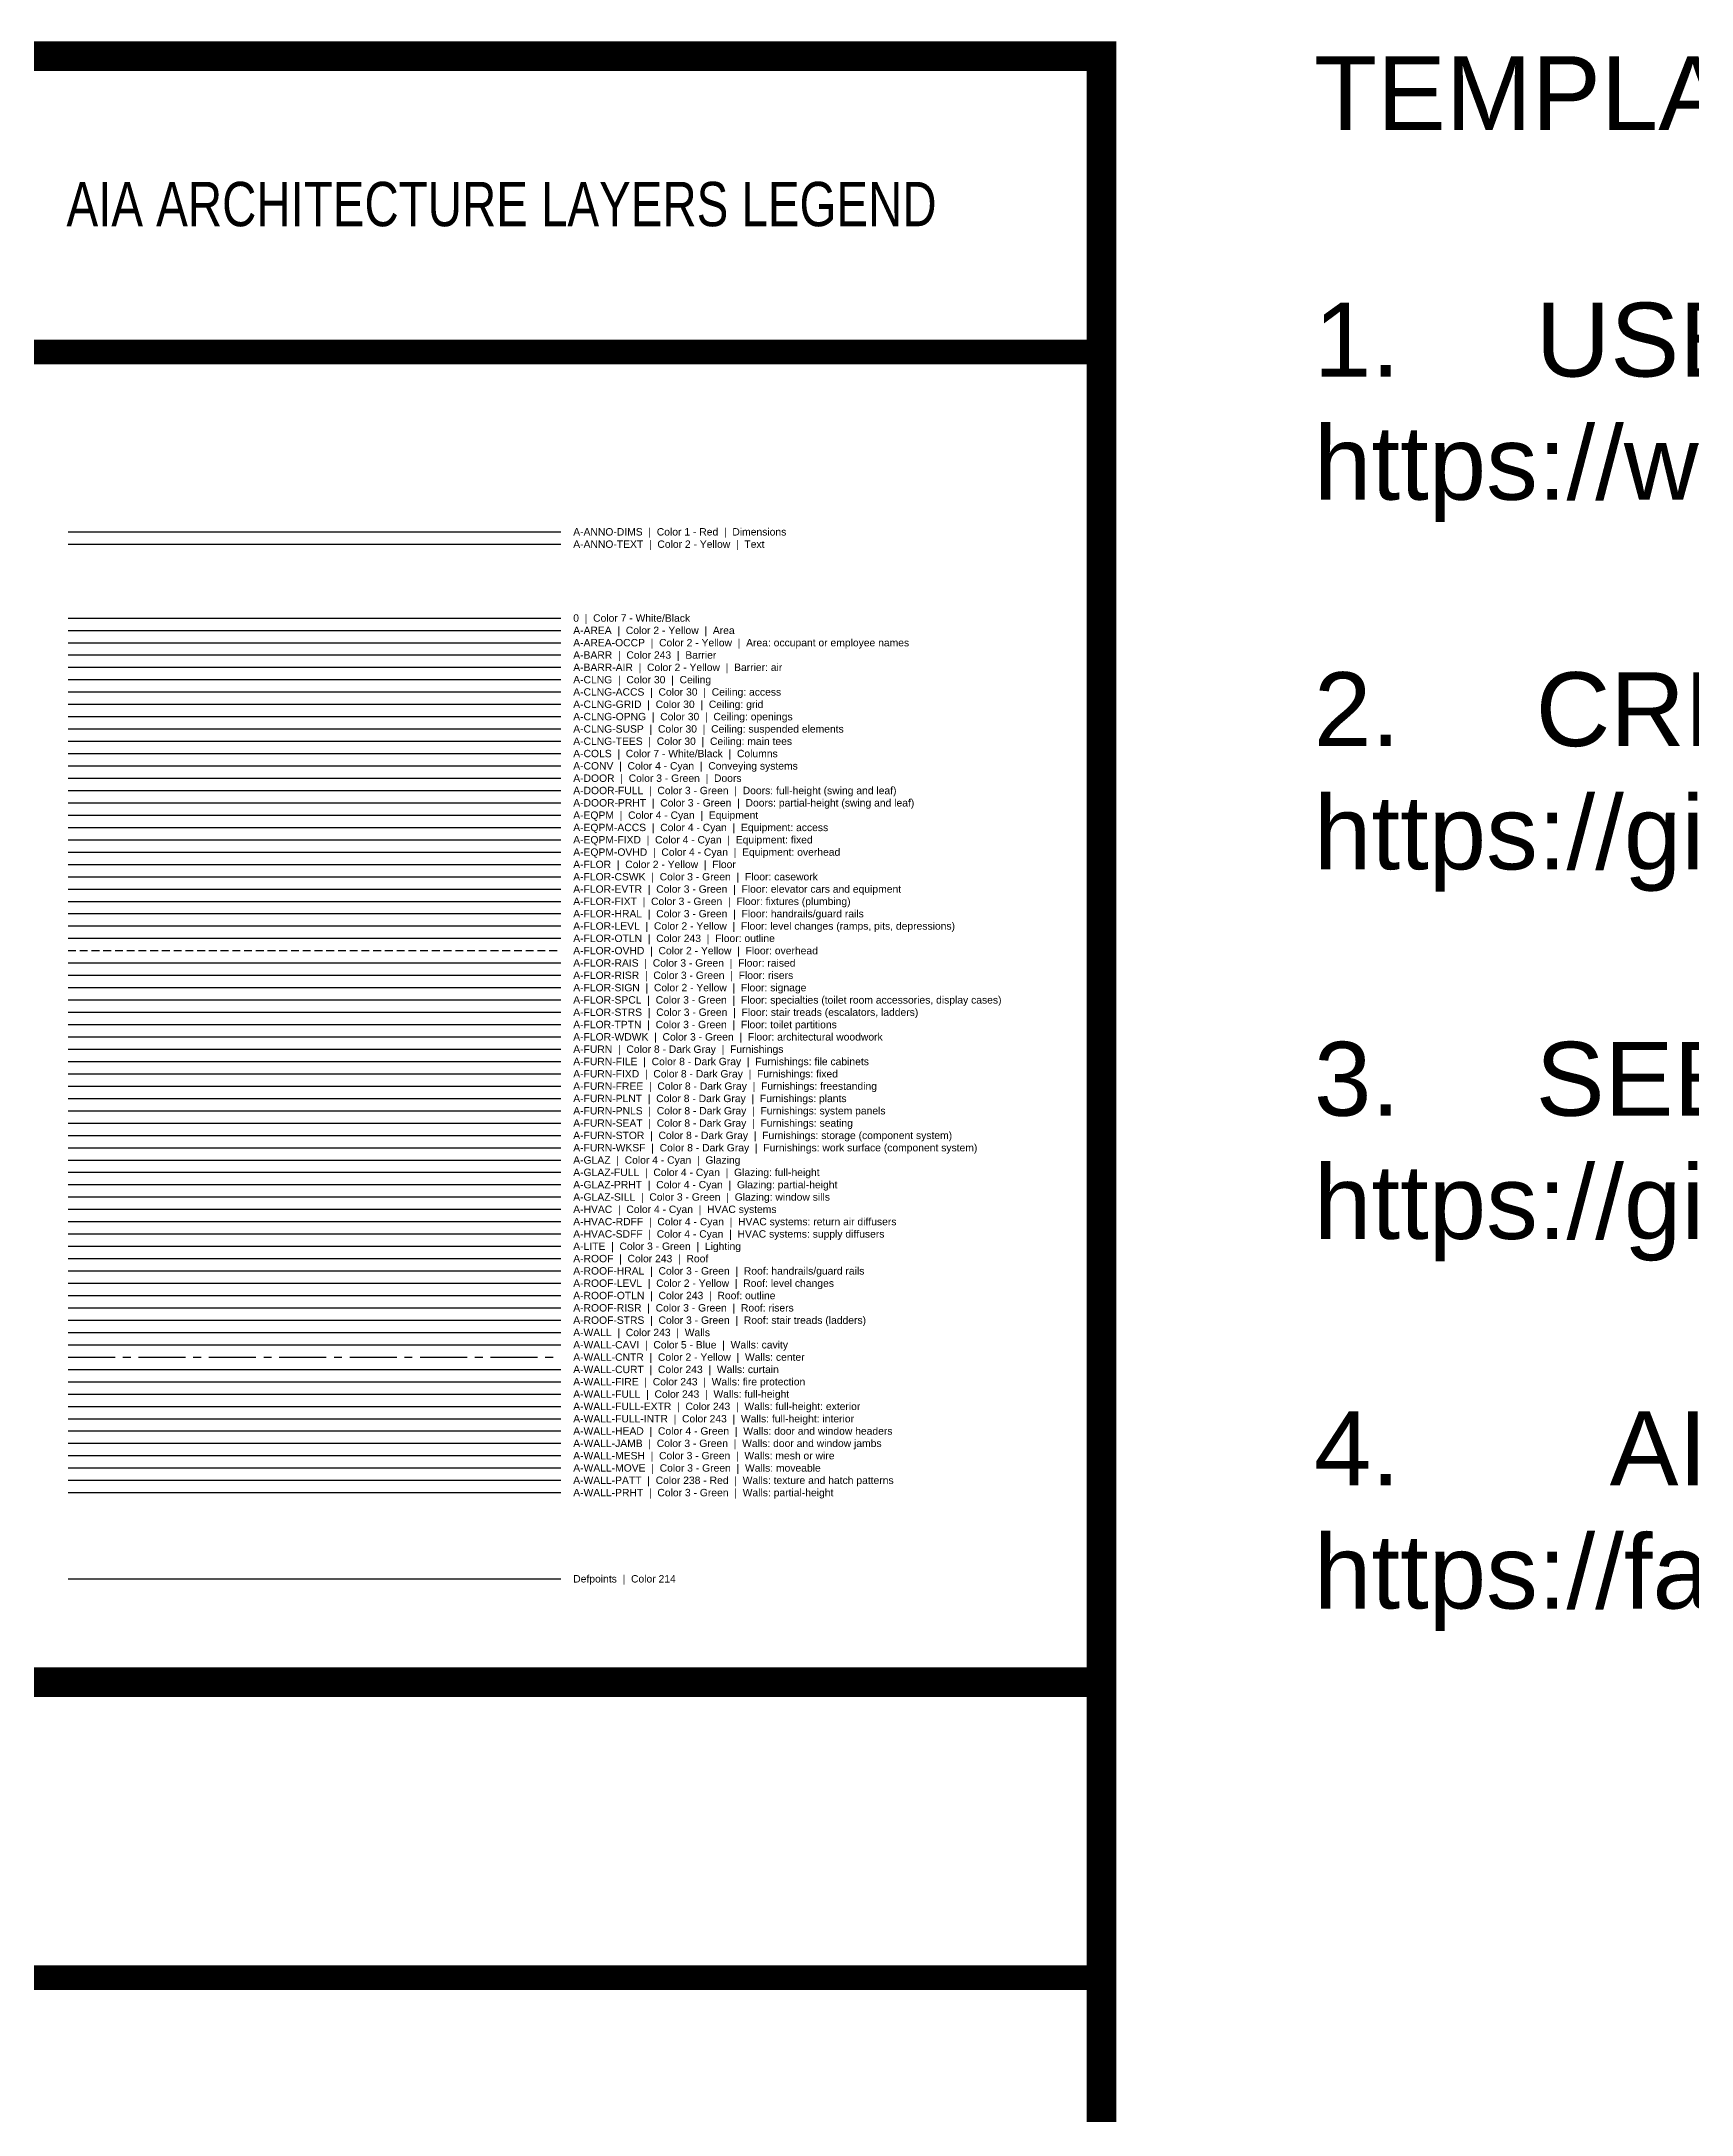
# Model space of a CAD drawing. Header units: inches. Extents: x -2048 to 3912, y -2355 to 2890.
# Drawn here: x -730 to -61, y -1136 to -294 of the extents above; entities that cross this region are included whole.
import ezdxf
from ezdxf.enums import TextEntityAlignment as Align

# ---------------------------------------------------------------- set-up
doc = ezdxf.new("R2010")
doc.units = ezdxf.units.IN
doc.header["$MEASUREMENT"] = 0
doc.linetypes.add('CENTER2', pattern=[28.575, 19.05, -3.175, 3.175, -3.175])
doc.linetypes.add('HIDDEN2', pattern=[4.7625, 3.175, -1.5875])
doc.layers.get('Defpoints').update_dxf_attribs({"color": 214})
for name, color, linetype in [('A-ANNO-DIMS', 1, 'Continuous'), ('A-ANNO-TEXT', 2, 'Continuous'), ('A-AREA', 2, 'Continuous'), ('A-AREA-OCCP', 2, 'Continuous'), ('A-BARR', 243, 'Continuous'), ('A-BARR-AIR', 2, 'Continuous'), ('A-CLNG', 30, 'Continuous'), ('A-CLNG-ACCS', 30, 'Continuous'), ('A-CLNG-GRID', 30, 'Continuous'), ('A-CLNG-OPNG', 30, 'Continuous'), ('A-CLNG-SUSP', 30, 'Continuous'), ('A-CLNG-TEES', 30, 'Continuous'), ('A-COLS', 7, 'Continuous'), ('A-CONV', 4, 'Continuous'), ('A-DOOR', 3, 'Continuous'), ('A-DOOR-FULL', 3, 'Continuous'), ('A-DOOR-PRHT', 3, 'Continuous'), ('A-EQPM', 4, 'Continuous'), ('A-EQPM-ACCS', 4, 'Continuous'), ('A-EQPM-FIXD', 4, 'Continuous'), ('A-EQPM-OVHD', 4, 'Continuous'), ('A-FLOR', 2, 'Continuous'), ('A-FLOR-CSWK', 3, 'Continuous'), ('A-FLOR-EVTR', 3, 'Continuous'), ('A-FLOR-FIXT', 3, 'Continuous'), ('A-FLOR-HRAL', 3, 'Continuous'), ('A-FLOR-LEVL', 2, 'Continuous'), ('A-FLOR-OTLN', 243, 'Continuous'), ('A-FLOR-OVHD', 2, 'HIDDEN2'), ('A-FLOR-RAIS', 3, 'Continuous'), ('A-FLOR-RISR', 3, 'Continuous'), ('A-FLOR-SIGN', 2, 'Continuous'), ('A-FLOR-SPCL', 3, 'Continuous'), ('A-FLOR-STRS', 3, 'Continuous'), ('A-FLOR-TPTN', 3, 'Continuous'), ('A-FLOR-WDWK', 3, 'Continuous'), ('A-FURN', 8, 'Continuous'), ('A-FURN-FILE', 8, 'Continuous'), ('A-FURN-FIXD', 8, 'Continuous'), ('A-FURN-FREE', 8, 'Continuous'), ('A-FURN-PLNT', 8, 'Continuous'), ('A-FURN-PNLS', 8, 'Continuous'), ('A-FURN-SEAT', 8, 'Continuous'), ('A-FURN-STOR', 8, 'Continuous'), ('A-FURN-WKSF', 8, 'Continuous'), ('A-GLAZ', 4, 'Continuous'), ('A-GLAZ-FULL', 4, 'Continuous'), ('A-GLAZ-PRHT', 4, 'Continuous'), ('A-GLAZ-SILL', 3, 'Continuous'), ('A-HVAC', 4, 'Continuous'), ('A-HVAC-RDFF', 4, 'Continuous'), ('A-HVAC-SDFF', 4, 'Continuous'), ('A-LITE', 3, 'Continuous'), ('A-ROOF', 243, 'Continuous'), ('A-ROOF-HRAL', 3, 'Continuous'), ('A-ROOF-LEVL', 2, 'Continuous'), ('A-ROOF-OTLN', 243, 'Continuous'), ('A-ROOF-RISR', 3, 'Continuous'), ('A-ROOF-STRS', 3, 'Continuous'), ('A-WALL', 243, 'Continuous'), ('A-WALL-CAVI', 5, 'Continuous'), ('A-WALL-CNTR', 2, 'CENTER2'), ('A-WALL-CURT', 243, 'Continuous'), ('A-WALL-FIRE', 243, 'Continuous'), ('A-WALL-FULL', 243, 'Continuous'), ('A-WALL-FULL-EXTR', 243, 'Continuous'), ('A-WALL-FULL-INTR', 243, 'Continuous'), ('A-WALL-HEAD', 4, 'Continuous'), ('A-WALL-JAMB', 3, 'Continuous'), ('A-WALL-MESH', 3, 'Continuous'), ('A-WALL-MOVE', 3, 'Continuous'), ('A-WALL-PATT', 238, 'Continuous'), ('A-WALL-PRHT', 3, 'Continuous')]:
    doc.layers.add(name, color=color, linetype=linetype)
doc.styles.add('AG_192_Century Gothic', font='GOTHIC.TTF', dxfattribs={"width": 0.8, "height": 18})
doc.styles.add('AG_x_Arial', font='arial.ttf')
doc.styles.get("Standard").update_dxf_attribs({"font": 'arial.ttf'})

msp = doc.modelspace()

# ---------------------------------------------------------------- linework, layer by layer
msp.add_line((-719.35723, -528.0497), (-519.35723, -528.0497))
msp.add_lwpolyline([(-300, -2108.34642, 12, 12, 0), (-1680, -2108.34642, 12, 12, 0), (-1680, -1860, 12, 12, 0), (-2040, -1860, 12, 12, 0), (-2040, -300, 12, 12, 0), (-300, -300, 12, 12, 0)], format="xyseb", close=True)
for points, const_width in [([(-300, -420), (-2040, -420)], 10), ([(-1680, -960), (-300, -960)], 12), ([(-300, -1080), (-1680, -1080)], 10)]:
    msp.add_lwpolyline(points, dxfattribs=dict(const_width=const_width))
at = {"layer": 'A-ANNO-DIMS'}
msp.add_line((-719.35723, -493.0497), (-519.35723, -493.0497), dxfattribs=at)
at = {"layer": 'A-ANNO-TEXT'}
msp.add_line((-719.35723, -498.0497), (-519.35723, -498.0497), dxfattribs=at)
at = {"layer": 'A-AREA'}
msp.add_line((-719.35723, -533.0497), (-519.35723, -533.0497), dxfattribs=at)
at = {"layer": 'A-AREA-OCCP'}
msp.add_line((-719.35723, -538.0497), (-519.35723, -538.0497), dxfattribs=at)
at = {"layer": 'A-BARR'}
msp.add_line((-719.35723, -543.0497), (-519.35723, -543.0497), dxfattribs=at)
at = {"layer": 'A-BARR-AIR'}
msp.add_line((-719.35723, -548.0497), (-519.35723, -548.0497), dxfattribs=at)
at = {"layer": 'A-CLNG'}
msp.add_line((-719.35723, -553.0497), (-519.35723, -553.0497), dxfattribs=at)
at = {"layer": 'A-CLNG-ACCS'}
msp.add_line((-719.35723, -558.0497), (-519.35723, -558.0497), dxfattribs=at)
at = {"layer": 'A-CLNG-GRID'}
msp.add_line((-719.35723, -563.0497), (-519.35723, -563.0497), dxfattribs=at)
at = {"layer": 'A-CLNG-OPNG'}
msp.add_line((-719.35723, -568.0497), (-519.35723, -568.0497), dxfattribs=at)
at = {"layer": 'A-CLNG-SUSP'}
msp.add_line((-719.35723, -573.0497), (-519.35723, -573.0497), dxfattribs=at)
at = {"layer": 'A-CLNG-TEES'}
msp.add_line((-719.35723, -578.0497), (-519.35723, -578.0497), dxfattribs=at)
at = {"layer": 'A-COLS'}
msp.add_line((-719.35723, -583.0497), (-519.35723, -583.0497), dxfattribs=at)
at = {"layer": 'A-CONV'}
msp.add_line((-719.35723, -588.0497), (-519.35723, -588.0497), dxfattribs=at)
at = {"layer": 'A-DOOR'}
msp.add_line((-719.35723, -593.0497), (-519.35723, -593.0497), dxfattribs=at)
at = {"layer": 'A-DOOR-FULL'}
msp.add_line((-719.35723, -598.0497), (-519.35723, -598.0497), dxfattribs=at)
at = {"layer": 'A-DOOR-PRHT'}
msp.add_line((-719.35723, -603.0497), (-519.35723, -603.0497), dxfattribs=at)
at = {"layer": 'A-EQPM'}
msp.add_line((-719.35723, -608.0497), (-519.35723, -608.0497), dxfattribs=at)
at = {"layer": 'A-EQPM-ACCS'}
msp.add_line((-719.35723, -613.0497), (-519.35723, -613.0497), dxfattribs=at)
at = {"layer": 'A-EQPM-FIXD'}
msp.add_line((-719.35723, -618.0497), (-519.35723, -618.0497), dxfattribs=at)
at = {"layer": 'A-EQPM-OVHD'}
msp.add_line((-719.35723, -623.0497), (-519.35723, -623.0497), dxfattribs=at)
at = {"layer": 'A-FLOR'}
msp.add_line((-719.35723, -628.0497), (-519.35723, -628.0497), dxfattribs=at)
at = {"layer": 'A-FLOR-CSWK'}
msp.add_line((-719.35723, -633.0497), (-519.35723, -633.0497), dxfattribs=at)
at = {"layer": 'A-FLOR-EVTR'}
msp.add_line((-719.35723, -638.0497), (-519.35723, -638.0497), dxfattribs=at)
at = {"layer": 'A-FLOR-FIXT'}
msp.add_line((-719.35723, -643.0497), (-519.35723, -643.0497), dxfattribs=at)
at = {"layer": 'A-FLOR-HRAL'}
msp.add_line((-719.35723, -648.0497), (-519.35723, -648.0497), dxfattribs=at)
at = {"layer": 'A-FLOR-LEVL'}
msp.add_line((-719.35723, -653.0497), (-519.35723, -653.0497), dxfattribs=at)
at = {"layer": 'A-FLOR-OTLN'}
msp.add_line((-719.35723, -658.0497), (-519.35723, -658.0497), dxfattribs=at)
at = {"layer": 'A-FLOR-OVHD'}
msp.add_line((-719.35723, -663.0497), (-519.35723, -663.0497), dxfattribs=at)
at = {"layer": 'A-FLOR-RAIS'}
msp.add_line((-719.35723, -668.0497), (-519.35723, -668.0497), dxfattribs=at)
at = {"layer": 'A-FLOR-RISR'}
msp.add_line((-719.35723, -673.0497), (-519.35723, -673.0497), dxfattribs=at)
at = {"layer": 'A-FLOR-SIGN'}
msp.add_line((-719.35723, -678.0497), (-519.35723, -678.0497), dxfattribs=at)
at = {"layer": 'A-FLOR-SPCL'}
msp.add_line((-719.35723, -683.0497), (-519.35723, -683.0497), dxfattribs=at)
at = {"layer": 'A-FLOR-STRS'}
msp.add_line((-719.35723, -688.0497), (-519.35723, -688.0497), dxfattribs=at)
at = {"layer": 'A-FLOR-TPTN'}
msp.add_line((-719.35723, -693.0497), (-519.35723, -693.0497), dxfattribs=at)
at = {"layer": 'A-FLOR-WDWK'}
msp.add_line((-719.35723, -698.0497), (-519.35723, -698.0497), dxfattribs=at)
at = {"layer": 'A-FURN'}
msp.add_line((-719.35723, -703.0497), (-519.35723, -703.0497), dxfattribs=at)
at = {"layer": 'A-FURN-FILE'}
msp.add_line((-719.35723, -708.0497), (-519.35723, -708.0497), dxfattribs=at)
at = {"layer": 'A-FURN-FIXD'}
msp.add_line((-719.35723, -713.0497), (-519.35723, -713.0497), dxfattribs=at)
at = {"layer": 'A-FURN-FREE'}
msp.add_line((-719.35723, -718.0497), (-519.35723, -718.0497), dxfattribs=at)
at = {"layer": 'A-FURN-PLNT'}
msp.add_line((-719.35723, -723.0497), (-519.35723, -723.0497), dxfattribs=at)
at = {"layer": 'A-FURN-PNLS'}
msp.add_line((-719.35723, -728.0497), (-519.35723, -728.0497), dxfattribs=at)
at = {"layer": 'A-FURN-SEAT'}
msp.add_line((-719.35723, -733.0497), (-519.35723, -733.0497), dxfattribs=at)
at = {"layer": 'A-FURN-STOR'}
msp.add_line((-719.35723, -738.0497), (-519.35723, -738.0497), dxfattribs=at)
at = {"layer": 'A-FURN-WKSF'}
msp.add_line((-719.35723, -743.0497), (-519.35723, -743.0497), dxfattribs=at)
at = {"layer": 'A-GLAZ'}
msp.add_line((-719.35723, -748.0497), (-519.35723, -748.0497), dxfattribs=at)
at = {"layer": 'A-GLAZ-FULL'}
msp.add_line((-719.35723, -753.0497), (-519.35723, -753.0497), dxfattribs=at)
at = {"layer": 'A-GLAZ-PRHT'}
msp.add_line((-719.35723, -758.0497), (-519.35723, -758.0497), dxfattribs=at)
at = {"layer": 'A-GLAZ-SILL'}
msp.add_line((-719.35723, -763.0497), (-519.35723, -763.0497), dxfattribs=at)
at = {"layer": 'A-HVAC'}
msp.add_line((-719.35723, -768.0497), (-519.35723, -768.0497), dxfattribs=at)
at = {"layer": 'A-HVAC-RDFF'}
msp.add_line((-719.35723, -773.0497), (-519.35723, -773.0497), dxfattribs=at)
at = {"layer": 'A-HVAC-SDFF'}
msp.add_line((-719.35723, -778.0497), (-519.35723, -778.0497), dxfattribs=at)
at = {"layer": 'A-LITE'}
msp.add_line((-719.35723, -783.0497), (-519.35723, -783.0497), dxfattribs=at)
at = {"layer": 'A-ROOF'}
msp.add_line((-719.35723, -788.0497), (-519.35723, -788.0497), dxfattribs=at)
at = {"layer": 'A-ROOF-HRAL'}
msp.add_line((-719.35723, -793.0497), (-519.35723, -793.0497), dxfattribs=at)
at = {"layer": 'A-ROOF-LEVL'}
msp.add_line((-719.35723, -798.0497), (-519.35723, -798.0497), dxfattribs=at)
at = {"layer": 'A-ROOF-OTLN'}
msp.add_line((-719.35723, -803.0497), (-519.35723, -803.0497), dxfattribs=at)
at = {"layer": 'A-ROOF-RISR'}
msp.add_line((-719.35723, -808.0497), (-519.35723, -808.0497), dxfattribs=at)
at = {"layer": 'A-ROOF-STRS'}
msp.add_line((-719.35723, -813.0497), (-519.35723, -813.0497), dxfattribs=at)
at = {"layer": 'A-WALL'}
msp.add_line((-719.35723, -818.0497), (-519.35723, -818.0497), dxfattribs=at)
at = {"layer": 'A-WALL-CAVI'}
msp.add_line((-719.35723, -823.0497), (-519.35723, -823.0497), dxfattribs=at)
at = {"layer": 'A-WALL-CNTR'}
msp.add_line((-719.35723, -828.0497), (-519.35723, -828.0497), dxfattribs=at)
at = {"layer": 'A-WALL-CURT'}
msp.add_line((-719.35723, -833.0497), (-519.35723, -833.0497), dxfattribs=at)
at = {"layer": 'A-WALL-FIRE'}
msp.add_line((-719.35723, -838.0497), (-519.35723, -838.0497), dxfattribs=at)
at = {"layer": 'A-WALL-FULL'}
msp.add_line((-719.35723, -843.0497), (-519.35723, -843.0497), dxfattribs=at)
at = {"layer": 'A-WALL-FULL-EXTR'}
msp.add_line((-719.35723, -848.0497), (-519.35723, -848.0497), dxfattribs=at)
at = {"layer": 'A-WALL-FULL-INTR'}
msp.add_line((-719.35723, -853.0497), (-519.35723, -853.0497), dxfattribs=at)
at = {"layer": 'A-WALL-HEAD'}
msp.add_line((-719.35723, -858.0497), (-519.35723, -858.0497), dxfattribs=at)
at = {"layer": 'A-WALL-JAMB'}
msp.add_line((-719.35723, -863.0497), (-519.35723, -863.0497), dxfattribs=at)
at = {"layer": 'A-WALL-MESH'}
msp.add_line((-719.35723, -868.0497), (-519.35723, -868.0497), dxfattribs=at)
at = {"layer": 'A-WALL-MOVE'}
msp.add_line((-719.35723, -873.0497), (-519.35723, -873.0497), dxfattribs=at)
at = {"layer": 'A-WALL-PATT'}
msp.add_line((-719.35723, -878.0497), (-519.35723, -878.0497), dxfattribs=at)
at = {"layer": 'A-WALL-PRHT'}
msp.add_line((-719.35723, -883.0497), (-519.35723, -883.0497), dxfattribs=at)
at = {"layer": 'Defpoints'}
msp.add_line((-719.35723, -918.0497), (-519.35723, -918.0497), dxfattribs=at)

# ---------------------------------------------------------------- texts
at = {"style": 'AG_192_Century Gothic', "width": 0.8}
msp.add_text('AIA ARCHITECTURE LAYERS LEGEND', height=18, dxfattribs=at).set_placement((-720, -360), align=Align.MIDDLE_LEFT)
msp.add_text('0  |  Color 7 - White/Black', height=3).set_placement((-514.35723, -529.5497))
at = {"insert": (-213.74089, -300), "char_height": 30, "width": 2571.4323232, "attachment_point": 1, "style": 'AG_x_Arial'}
msp.add_mtext('{\\fArial|b0|i0|c161|p34;TEMPLATE NOTES:\\P\\P\\pxi-3,l3,t3;1.^IUSES PLOT STYLE "AIA Standard.ctb" FROM:^Jhttps://www.autodesk.com/support/technical/article/caas/sfdcarticles/sfdcarticles/How-to-set-up-AIA-Layer-Standards-in-AutoCAD-LT.html^J\\P2.^ICREATE ADDITIONAL DISCIPLINE\'S LAYERS BY USING AN AUTOLISP SCRIPT FROM:^Jhttps://github.com/LetsBIMtogether/AutoLisp^J\\P3.^ISEE FULL DOCUMENTATION ON:^Jhttps://github.com/LetsBIMtogether/CADbaseDrawingTemplate}^J{\\fArial|b0|i0|c161|p34;\\P4.^IAIA CAD LAYER GUIDELINES USED FOR REFERENCE:^Jhttps://facilities.duke.edu/sites/default/files/AIA%20CAD%20Layer%20Guidelines.pdf}', dxfattribs=at)
at = {"layer": 'A-ANNO-DIMS'}
msp.add_text('A-ANNO-DIMS  |  Color 1 - Red  |  Dimensions', height=3, dxfattribs=at).set_placement((-514.35723, -494.5497))
at = {"layer": 'A-ANNO-TEXT'}
msp.add_text('A-ANNO-TEXT  |  Color 2 - Yellow  |  Text', height=3, dxfattribs=at).set_placement((-514.35723, -499.5497))
at = {"layer": 'A-AREA'}
msp.add_text('A-AREA  |  Color 2 - Yellow  |  Area', height=3, dxfattribs=at).set_placement((-514.35723, -534.5497))
at = {"layer": 'A-AREA-OCCP'}
msp.add_text('A-AREA-OCCP  |  Color 2 - Yellow  |  Area: occupant or employee names', height=3, dxfattribs=at).set_placement((-514.35723, -539.5497))
at = {"layer": 'A-BARR'}
msp.add_text('A-BARR  |  Color 243  |  Barrier', height=3, dxfattribs=at).set_placement((-514.35723, -544.5497))
at = {"layer": 'A-BARR-AIR'}
msp.add_text('A-BARR-AIR  |  Color 2 - Yellow  |  Barrier: air', height=3, dxfattribs=at).set_placement((-514.35723, -549.5497))
at = {"layer": 'A-CLNG'}
msp.add_text('A-CLNG  |  Color 30  |  Ceiling', height=3, dxfattribs=at).set_placement((-514.35723, -554.5497))
at = {"layer": 'A-CLNG-ACCS'}
msp.add_text('A-CLNG-ACCS  |  Color 30  |  Ceiling: access', height=3, dxfattribs=at).set_placement((-514.35723, -559.5497))
at = {"layer": 'A-CLNG-GRID'}
msp.add_text('A-CLNG-GRID  |  Color 30  |  Ceiling: grid', height=3, dxfattribs=at).set_placement((-514.35723, -564.5497))
at = {"layer": 'A-CLNG-OPNG'}
msp.add_text('A-CLNG-OPNG  |  Color 30  |  Ceiling: openings', height=3, dxfattribs=at).set_placement((-514.35723, -569.5497))
at = {"layer": 'A-CLNG-SUSP'}
msp.add_text('A-CLNG-SUSP  |  Color 30  |  Ceiling: suspended elements', height=3, dxfattribs=at).set_placement((-514.35723, -574.5497))
at = {"layer": 'A-CLNG-TEES'}
msp.add_text('A-CLNG-TEES  |  Color 30  |  Ceiling: main tees', height=3, dxfattribs=at).set_placement((-514.35723, -579.5497))
at = {"layer": 'A-COLS'}
msp.add_text('A-COLS  |  Color 7 - White/Black  |  Columns', height=3, dxfattribs=at).set_placement((-514.35723, -584.5497))
at = {"layer": 'A-CONV'}
msp.add_text('A-CONV  |  Color 4 - Cyan  |  Conveying systems', height=3, dxfattribs=at).set_placement((-514.35723, -589.5497))
at = {"layer": 'A-DOOR'}
msp.add_text('A-DOOR  |  Color 3 - Green  |  Doors', height=3, dxfattribs=at).set_placement((-514.35723, -594.5497))
at = {"layer": 'A-DOOR-FULL'}
msp.add_text('A-DOOR-FULL  |  Color 3 - Green  |  Doors: full-height (swing and leaf)', height=3, dxfattribs=at).set_placement((-514.35723, -599.5497))
at = {"layer": 'A-DOOR-PRHT'}
msp.add_text('A-DOOR-PRHT  |  Color 3 - Green  |  Doors: partial-height (swing and leaf)', height=3, dxfattribs=at).set_placement((-514.35723, -604.5497))
at = {"layer": 'A-EQPM'}
msp.add_text('A-EQPM  |  Color 4 - Cyan  |  Equipment', height=3, dxfattribs=at).set_placement((-514.35723, -609.5497))
at = {"layer": 'A-EQPM-ACCS'}
msp.add_text('A-EQPM-ACCS  |  Color 4 - Cyan  |  Equipment: access', height=3, dxfattribs=at).set_placement((-514.35723, -614.5497))
at = {"layer": 'A-EQPM-FIXD'}
msp.add_text('A-EQPM-FIXD  |  Color 4 - Cyan  |  Equipment: fixed', height=3, dxfattribs=at).set_placement((-514.35723, -619.5497))
at = {"layer": 'A-EQPM-OVHD'}
msp.add_text('A-EQPM-OVHD  |  Color 4 - Cyan  |  Equipment: overhead', height=3, dxfattribs=at).set_placement((-514.35723, -624.5497))
at = {"layer": 'A-FLOR'}
msp.add_text('A-FLOR  |  Color 2 - Yellow  |  Floor', height=3, dxfattribs=at).set_placement((-514.35723, -629.5497))
at = {"layer": 'A-FLOR-CSWK'}
msp.add_text('A-FLOR-CSWK  |  Color 3 - Green  |  Floor: casework', height=3, dxfattribs=at).set_placement((-514.35723, -634.5497))
at = {"layer": 'A-FLOR-EVTR'}
msp.add_text('A-FLOR-EVTR  |  Color 3 - Green  |  Floor: elevator cars and equipment', height=3, dxfattribs=at).set_placement((-514.35723, -639.5497))
at = {"layer": 'A-FLOR-FIXT'}
msp.add_text('A-FLOR-FIXT  |  Color 3 - Green  |  Floor: fixtures (plumbing)', height=3, dxfattribs=at).set_placement((-514.35723, -644.5497))
at = {"layer": 'A-FLOR-HRAL'}
msp.add_text('A-FLOR-HRAL  |  Color 3 - Green  |  Floor: handrails/guard rails', height=3, dxfattribs=at).set_placement((-514.35723, -649.5497))
at = {"layer": 'A-FLOR-LEVL'}
msp.add_text('A-FLOR-LEVL  |  Color 2 - Yellow  |  Floor: level changes (ramps, pits, depressions)', height=3, dxfattribs=at).set_placement((-514.35723, -654.5497))
at = {"layer": 'A-FLOR-OTLN'}
msp.add_text('A-FLOR-OTLN  |  Color 243  |  Floor: outline', height=3, dxfattribs=at).set_placement((-514.35723, -659.5497))
at = {"layer": 'A-FLOR-OVHD'}
msp.add_text('A-FLOR-OVHD  |  Color 2 - Yellow  |  Floor: overhead', height=3, dxfattribs=at).set_placement((-514.35723, -664.5497))
at = {"layer": 'A-FLOR-RAIS'}
msp.add_text('A-FLOR-RAIS  |  Color 3 - Green  |  Floor: raised', height=3, dxfattribs=at).set_placement((-514.35723, -669.5497))
at = {"layer": 'A-FLOR-RISR'}
msp.add_text('A-FLOR-RISR  |  Color 3 - Green  |  Floor: risers', height=3, dxfattribs=at).set_placement((-514.35723, -674.5497))
at = {"layer": 'A-FLOR-SIGN'}
msp.add_text('A-FLOR-SIGN  |  Color 2 - Yellow  |  Floor: signage', height=3, dxfattribs=at).set_placement((-514.35723, -679.5497))
at = {"layer": 'A-FLOR-SPCL'}
msp.add_text('A-FLOR-SPCL  |  Color 3 - Green  |  Floor: specialties (toilet room accessories, display cases)', height=3, dxfattribs=at).set_placement((-514.35723, -684.5497))
at = {"layer": 'A-FLOR-STRS'}
msp.add_text('A-FLOR-STRS  |  Color 3 - Green  |  Floor: stair treads (escalators, ladders)', height=3, dxfattribs=at).set_placement((-514.35723, -689.5497))
at = {"layer": 'A-FLOR-TPTN'}
msp.add_text('A-FLOR-TPTN  |  Color 3 - Green  |  Floor: toilet partitions', height=3, dxfattribs=at).set_placement((-514.35723, -694.5497))
at = {"layer": 'A-FLOR-WDWK'}
msp.add_text('A-FLOR-WDWK  |  Color 3 - Green  |  Floor: architectural woodwork', height=3, dxfattribs=at).set_placement((-514.35723, -699.5497))
at = {"layer": 'A-FURN'}
msp.add_text('A-FURN  |  Color 8 - Dark Gray  |  Furnishings', height=3, dxfattribs=at).set_placement((-514.35723, -704.5497))
at = {"layer": 'A-FURN-FILE'}
msp.add_text('A-FURN-FILE  |  Color 8 - Dark Gray  |  Furnishings: file cabinets', height=3, dxfattribs=at).set_placement((-514.35723, -709.5497))
at = {"layer": 'A-FURN-FIXD'}
msp.add_text('A-FURN-FIXD  |  Color 8 - Dark Gray  |  Furnishings: fixed', height=3, dxfattribs=at).set_placement((-514.35723, -714.5497))
at = {"layer": 'A-FURN-FREE'}
msp.add_text('A-FURN-FREE  |  Color 8 - Dark Gray  |  Furnishings: freestanding', height=3, dxfattribs=at).set_placement((-514.35723, -719.5497))
at = {"layer": 'A-FURN-PLNT'}
msp.add_text('A-FURN-PLNT  |  Color 8 - Dark Gray  |  Furnishings: plants', height=3, dxfattribs=at).set_placement((-514.35723, -724.5497))
at = {"layer": 'A-FURN-PNLS'}
msp.add_text('A-FURN-PNLS  |  Color 8 - Dark Gray  |  Furnishings: system panels', height=3, dxfattribs=at).set_placement((-514.35723, -729.5497))
at = {"layer": 'A-FURN-SEAT'}
msp.add_text('A-FURN-SEAT  |  Color 8 - Dark Gray  |  Furnishings: seating', height=3, dxfattribs=at).set_placement((-514.35723, -734.5497))
at = {"layer": 'A-FURN-STOR'}
msp.add_text('A-FURN-STOR  |  Color 8 - Dark Gray  |  Furnishings: storage (component system)', height=3, dxfattribs=at).set_placement((-514.35723, -739.5497))
at = {"layer": 'A-FURN-WKSF'}
msp.add_text('A-FURN-WKSF  |  Color 8 - Dark Gray  |  Furnishings: work surface (component system)', height=3, dxfattribs=at).set_placement((-514.35723, -744.5497))
at = {"layer": 'A-GLAZ'}
msp.add_text('A-GLAZ  |  Color 4 - Cyan  |  Glazing', height=3, dxfattribs=at).set_placement((-514.35723, -749.5497))
at = {"layer": 'A-GLAZ-FULL'}
msp.add_text('A-GLAZ-FULL  |  Color 4 - Cyan  |  Glazing: full-height', height=3, dxfattribs=at).set_placement((-514.35723, -754.5497))
at = {"layer": 'A-GLAZ-PRHT'}
msp.add_text('A-GLAZ-PRHT  |  Color 4 - Cyan  |  Glazing: partial-height', height=3, dxfattribs=at).set_placement((-514.35723, -759.5497))
at = {"layer": 'A-GLAZ-SILL'}
msp.add_text('A-GLAZ-SILL  |  Color 3 - Green  |  Glazing: window sills', height=3, dxfattribs=at).set_placement((-514.35723, -764.5497))
at = {"layer": 'A-HVAC'}
msp.add_text('A-HVAC  |  Color 4 - Cyan  |  HVAC systems', height=3, dxfattribs=at).set_placement((-514.35723, -769.5497))
at = {"layer": 'A-HVAC-RDFF'}
msp.add_text('A-HVAC-RDFF  |  Color 4 - Cyan  |  HVAC systems: return air diffusers', height=3, dxfattribs=at).set_placement((-514.35723, -774.5497))
at = {"layer": 'A-HVAC-SDFF'}
msp.add_text('A-HVAC-SDFF  |  Color 4 - Cyan  |  HVAC systems: supply diffusers', height=3, dxfattribs=at).set_placement((-514.35723, -779.5497))
at = {"layer": 'A-LITE'}
msp.add_text('A-LITE  |  Color 3 - Green  |  Lighting', height=3, dxfattribs=at).set_placement((-514.35723, -784.5497))
at = {"layer": 'A-ROOF'}
msp.add_text('A-ROOF  |  Color 243  |  Roof', height=3, dxfattribs=at).set_placement((-514.35723, -789.5497))
at = {"layer": 'A-ROOF-HRAL'}
msp.add_text('A-ROOF-HRAL  |  Color 3 - Green  |  Roof: handrails/guard rails', height=3, dxfattribs=at).set_placement((-514.35723, -794.5497))
at = {"layer": 'A-ROOF-LEVL'}
msp.add_text('A-ROOF-LEVL  |  Color 2 - Yellow  |  Roof: level changes', height=3, dxfattribs=at).set_placement((-514.35723, -799.5497))
at = {"layer": 'A-ROOF-OTLN'}
msp.add_text('A-ROOF-OTLN  |  Color 243  |  Roof: outline', height=3, dxfattribs=at).set_placement((-514.35723, -804.5497))
at = {"layer": 'A-ROOF-RISR'}
msp.add_text('A-ROOF-RISR  |  Color 3 - Green  |  Roof: risers', height=3, dxfattribs=at).set_placement((-514.35723, -809.5497))
at = {"layer": 'A-ROOF-STRS'}
msp.add_text('A-ROOF-STRS  |  Color 3 - Green  |  Roof: stair treads (ladders)', height=3, dxfattribs=at).set_placement((-514.35723, -814.5497))
at = {"layer": 'A-WALL'}
msp.add_text('A-WALL  |  Color 243  |  Walls', height=3, dxfattribs=at).set_placement((-514.35723, -819.5497))
at = {"layer": 'A-WALL-CAVI'}
msp.add_text('A-WALL-CAVI  |  Color 5 - Blue  |  Walls: cavity', height=3, dxfattribs=at).set_placement((-514.35723, -824.5497))
at = {"layer": 'A-WALL-CNTR'}
msp.add_text('A-WALL-CNTR  |  Color 2 - Yellow  |  Walls: center', height=3, dxfattribs=at).set_placement((-514.35723, -829.5497))
at = {"layer": 'A-WALL-CURT'}
msp.add_text('A-WALL-CURT  |  Color 243  |  Walls: curtain', height=3, dxfattribs=at).set_placement((-514.35723, -834.5497))
at = {"layer": 'A-WALL-FIRE'}
msp.add_text('A-WALL-FIRE  |  Color 243  |  Walls: fire protection', height=3, dxfattribs=at).set_placement((-514.35723, -839.5497))
at = {"layer": 'A-WALL-FULL'}
msp.add_text('A-WALL-FULL  |  Color 243  |  Walls: full-height', height=3, dxfattribs=at).set_placement((-514.35723, -844.5497))
at = {"layer": 'A-WALL-FULL-EXTR'}
msp.add_text('A-WALL-FULL-EXTR  |  Color 243  |  Walls: full-height: exterior', height=3, dxfattribs=at).set_placement((-514.35723, -849.5497))
at = {"layer": 'A-WALL-FULL-INTR'}
msp.add_text('A-WALL-FULL-INTR  |  Color 243  |  Walls: full-height: interior', height=3, dxfattribs=at).set_placement((-514.35723, -854.5497))
at = {"layer": 'A-WALL-HEAD'}
msp.add_text('A-WALL-HEAD  |  Color 4 - Green  |  Walls: door and window headers', height=3, dxfattribs=at).set_placement((-514.35723, -859.5497))
at = {"layer": 'A-WALL-JAMB'}
msp.add_text('A-WALL-JAMB  |  Color 3 - Green  |  Walls: door and window jambs', height=3, dxfattribs=at).set_placement((-514.35723, -864.5497))
at = {"layer": 'A-WALL-MESH'}
msp.add_text('A-WALL-MESH  |  Color 3 - Green  |  Walls: mesh or wire', height=3, dxfattribs=at).set_placement((-514.35723, -869.5497))
at = {"layer": 'A-WALL-MOVE'}
msp.add_text('A-WALL-MOVE  |  Color 3 - Green  |  Walls: moveable', height=3, dxfattribs=at).set_placement((-514.35723, -874.5497))
at = {"layer": 'A-WALL-PATT'}
msp.add_text('A-WALL-PATT  |  Color 238 - Red  |  Walls: texture and hatch patterns', height=3, dxfattribs=at).set_placement((-514.35723, -879.5497))
at = {"layer": 'A-WALL-PRHT'}
msp.add_text('A-WALL-PRHT  |  Color 3 - Green  |  Walls: partial-height', height=3, dxfattribs=at).set_placement((-514.35723, -884.5497))
at = {"layer": 'Defpoints'}
msp.add_text('Defpoints  |  Color 214', height=3, dxfattribs=at).set_placement((-514.35723, -919.5497))

doc.saveas('drawing.dxf')
